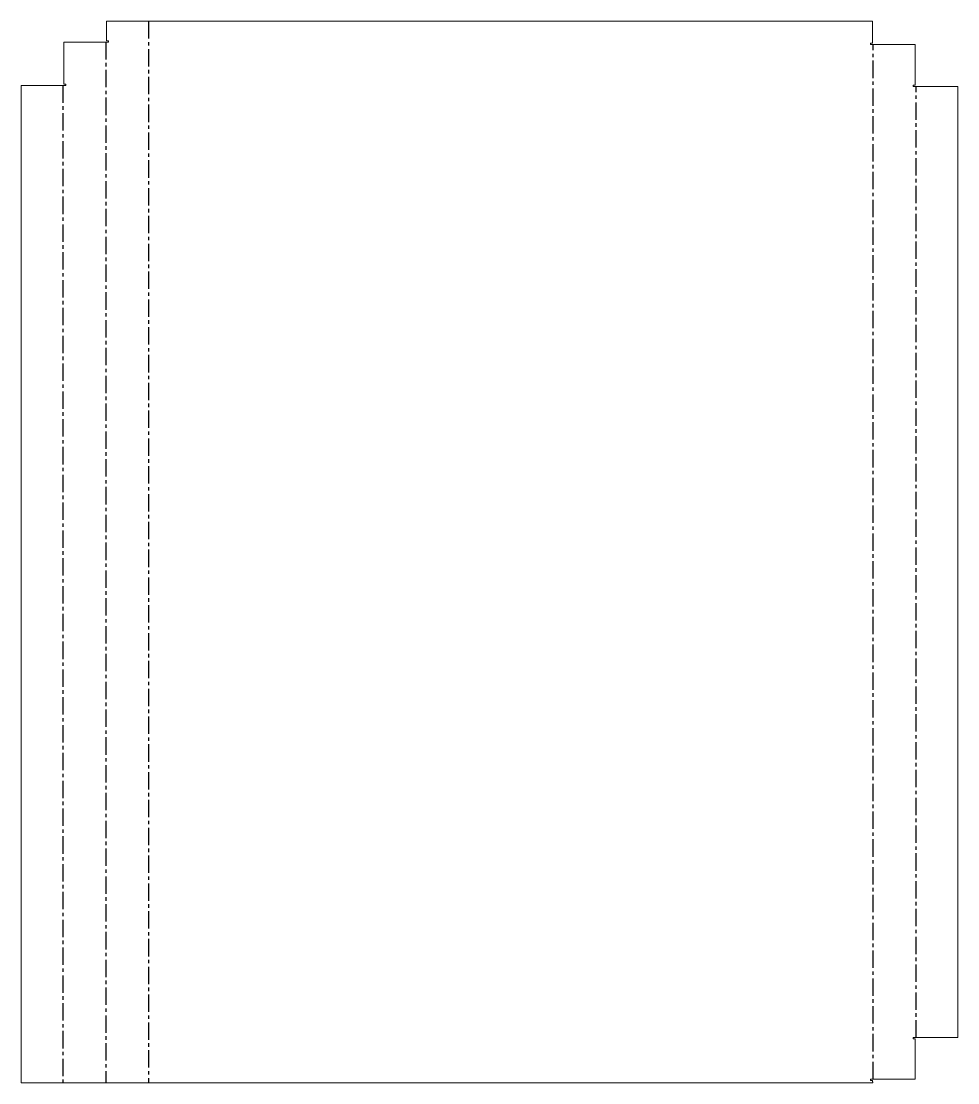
# Model space of a CAD drawing. Header units: millimetres. Extents: x -778 to -93, y 106 to 882.
import ezdxf

# ---------------------------------------------------------------- set-up
doc = ezdxf.new("R2010")
doc.units = ezdxf.units.MM
doc.linetypes.add('CENTERX2', pattern=[20.32, 12.7, -2.54, 2.54, -2.54])

msp = doc.modelspace()

# ---------------------------------------------------------------- linework, layer by layer
at = {"color": 7, "linetype": 'Continuous', "lineweight": 15}
for p, q in [((-715.4, 881.6), (-715.4, 867.27)), ((-155.4, 881.6), (-715.4, 881.6)), ((-155.4, 865.47), (-155.4, 881.6)), ((-746.65, 866.4), (-746.65, 835.57)), ((-746.65, 866.4), (-713.79, 866.4)), ((-713.79, 867.27), (-715.4, 867.27)), ((-713.79, 866.4), (-713.79, 867.27)), ((-157.01, 865.47), (-155.4, 865.47)), ((-157.01, 864.6), (-157.01, 865.47)), ((-124.15, 864.6), (-157.01, 864.6)), ((-124.15, 834.87), (-124.15, 864.6)), ((-777.69, 834.7), (-745.04, 834.7)), ((-777.69, 105.97), (-777.69, 834.7)), ((-745.04, 835.57), (-746.65, 835.57)), ((-745.04, 834.7), (-745.04, 835.57)), ((-124.15, 834.87), (-125.76, 834.87)), ((-125.76, 834.87), (-125.76, 834)), ((-125.76, 834), (-93.11, 834)), ((-93.11, 834), (-93.11, 139)), ((-93.11, 139), (-125.76, 139)), ((-125.76, 139), (-125.76, 138.14)), ((-125.76, 138.14), (-124.15, 138.14)), ((-124.15, 108.6), (-124.15, 138.14)), ((-157.01, 108.6), (-124.15, 108.6)), ((-157.01, 107.74), (-157.01, 108.6)), ((-777.69, 105.97), (-155.27, 105.97)), ((-155.4, 107.74), (-157.01, 107.74)), ((-155.4, 106.6), (-155.4, 107.74)), ((-155.27, 106.6), (-155.4, 106.6)), ((-155.27, 105.97), (-155.27, 106.6))]:
    msp.add_line(p, q, dxfattribs=at)
at = {"color": 7, "linetype": 'CENTERX2'}
for p, q in [((-684.67, 881.6), (-684.67, 105.97)), ((-715.92, 866.4), (-715.92, 105.97)), ((-154.88, 108.6), (-154.88, 864.6)), ((-747.17, 834.7), (-747.17, 105.97)), ((-123.63, 139), (-123.63, 834))]:
    msp.add_line(p, q, dxfattribs=at)

doc.saveas('drawing.dxf')
